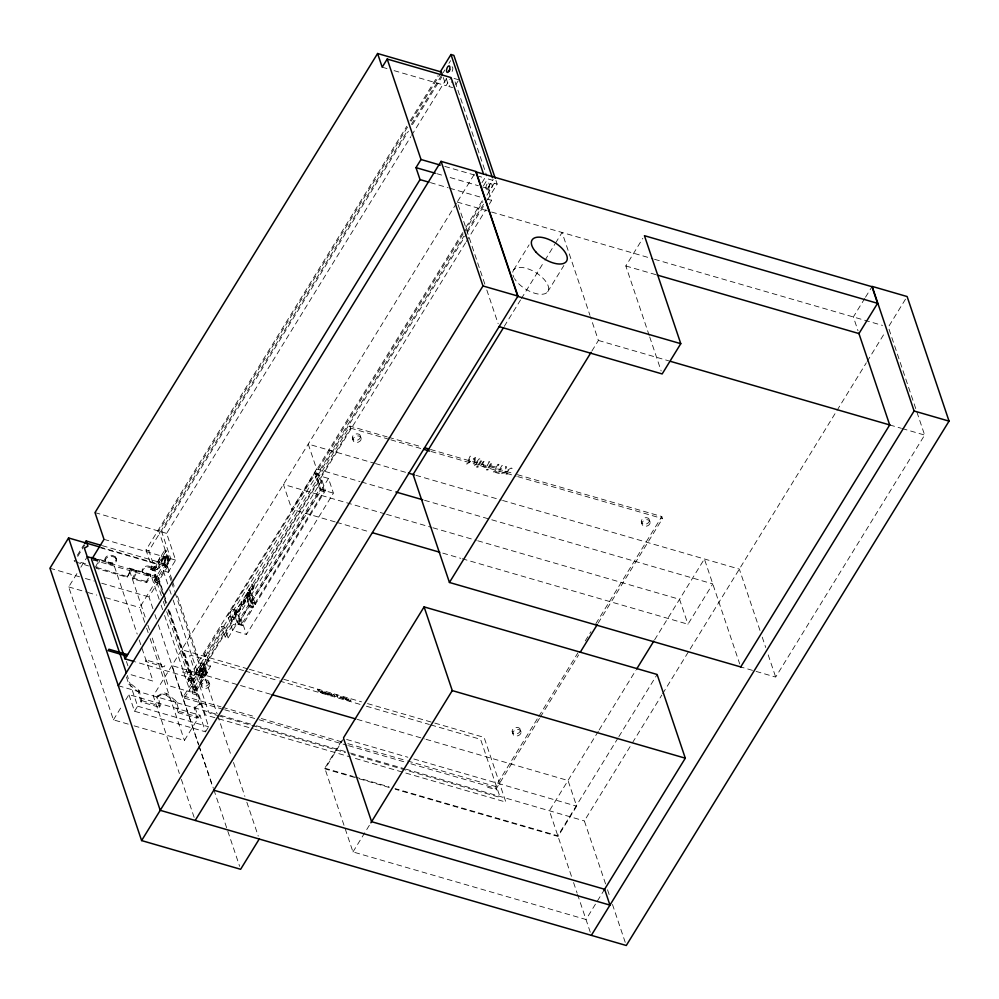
<?xml version="1.0" encoding="UTF-8"?>
<svg xmlns="http://www.w3.org/2000/svg" width="999" height="999" viewBox="0 0 999 999"><rect width="100%" height="100%" fill="white"/><g stroke="black" fill="none" stroke-linecap="round" stroke-linejoin="round"><path stroke-width="0.75" stroke-dasharray="5 3.75" d="M248.726 590.322L249.425 588.536L254.383 603.284L255.095 603.146L323.713 491.67L323.976 490.222L318.581 474.2L466.183 234.415M250.899 592.956L248.027 592.12L246.166 595.142L249.638 605.469L249.375 606.917L252.26 607.754L252.522 606.306L249.051 595.978L250.899 592.919M102.373 545.691L158.404 561.938L154.758 567.857L148.938 566.171A4.695 3.571 -18.6 0 0 142.72 568.506A4.695 3.571 -18.6 0 0 144.618 573.189L150.437 574.875L150.812 575.998L146.766 582.579L133.466 579.108L136.875 571.865L136.501 570.741L130.906 569.118L127.173 577.285L96.179 568.294L99.6 561.051L99.213 559.927L93.619 558.304M95.342 567.282L99.213 559.927M133.466 579.108L132.63 578.096L136.501 570.741M238.411 606.318L240.497 604.283L238.074 608.316L238.973 610.988L241.446 607.092L239.086 611.613A3.659 1.598 -73.8 0 1 237.924 611.238L237.712 608.403A3.659 1.598 -73.8 0 1 238.449 606.43M127.173 577.285L131.281 570.242L130.906 569.118M77.348 555.294L83.754 544.892M77.722 556.443L84.903 544.767M128.209 724.125L113.424 719.842L68.694 586.937L77.597 572.477M80.844 567.207L87.313 556.693M93.631 560.039L93.993 559.428L99.6 561.051M161.338 595.566L146.004 549.987L406.818 126.249M410.089 120.941L437.899 75.774M93.069 559.952L155.444 578.034L167.857 557.867L158.853 531.118L407.954 126.436M411.226 121.116L440.634 73.352M164.198 596.341L148.876 550.824L408.067 129.745M411.338 124.425L442.407 73.951M443.231 72.627L444.867 69.967M448.951 63.324L450.586 60.677M167.707 583.953L163.287 570.804L170.742 558.703L161.738 531.955L408.391 131.244M412.475 124.613L441.87 76.848M171.141 580.993L168.182 572.227L175.637 560.127L166.633 533.379L410.839 136.651M411.65 135.315L446.778 78.272M394.068 70.629L446.041 85.702L451.048 77.572M158.404 561.938L160.065 566.883L157.78 568.156L151.061 566.208L150.225 567.569L150.911 569.63L154.071 570.541L157.567 580.943L154.408 580.032L155.257 578.658L156.831 579.12L168.282 560.526L164.773 550.124L166.358 550.586L169.855 560.988L157.567 580.943M150.911 569.63L151.761 568.269L151.061 566.208M452.597 87.6L448.926 86.538L452.497 80.732M156.831 579.12L153.334 568.718L164.773 550.124M146.766 582.579L146.391 581.455L150.437 574.875M154.071 570.541L166.358 550.586M150.812 575.998L144.992 574.313A4.695 3.571 -18.6 0 1 143.107 569.63A4.695 3.571 -18.6 0 1 149.313 567.295L156.93 569.517L157.78 568.156M455.969 84.465L458.116 80.981M156.93 569.517L160.065 566.883M162.487 593.531L159.016 583.229L155.107 582.092L155.944 580.719L155.257 578.658M144.668 622.302L139.698 607.529L158.317 577.285L94.718 558.828M152.922 608.716L148.963 596.927L167.582 566.683L101.086 547.39M159.016 583.229L159.852 581.855L155.944 580.719M140.946 701.897L138.212 691.795L128.859 684.228L129.708 682.866L139.048 690.421L141.821 700.636L140.946 701.897L159.653 707.329L160.514 706.068L157.755 695.853L163.486 692.657L166.983 693.681L176.336 701.236L179.108 711.45L178.234 712.712L196.928 718.144L197.802 716.87L195.03 706.668L200.787 703.471L199.937 704.832L194.193 708.029L196.928 718.144M113.424 719.842L122.402 705.244M125.674 699.937L128.933 694.63L199.937 715.222L205.532 731.83L134.528 711.238L128.933 694.63M138.212 691.795L139.048 690.421M134.528 711.238L137.637 706.193L127.273 675.411M456.406 203.359L153.259 695.866L179.395 773.551M484.84 284.141L457.217 202.06L476.024 171.503M159.653 707.329L156.905 697.215L157.755 695.853M156.905 697.215L162.637 694.03L163.486 692.657M162.637 694.03L166.146 695.042L166.983 693.681M481.993 182.667L484.865 178.022L478.921 176.299M483.454 185.826L487.737 178.858L492.644 180.282L487.637 188.411L491.658 200.374L489.21 204.358M335.152 521.903L291.795 509.328L316.621 468.993L308.241 444.08L374.013 463.149M462.637 232.642L188.873 677.384L135.414 661.875M465.909 227.335L483.066 199.45M187.812 679.283L188.649 677.909L192.557 679.045L191.721 680.406L187.812 679.283L188.511 681.343L191.658 682.255L195.167 692.657L192.008 691.733L192.844 690.371L194.43 690.833L205.869 672.227L202.372 661.837L203.946 662.287L207.455 672.689L195.167 692.657M227.722 615.796L314.722 474.463L328.484 478.459L333.429 493.169L246.441 634.502L232.68 630.506L227.722 615.796L241.483 619.792L246.441 634.502M224.45 627.122L206.855 655.706L210.489 666.495L195.829 690.321L192.944 689.485L207.605 665.671L203.983 654.869L221.578 626.286L224.45 627.122L228.084 637.911L225.2 637.075L221.578 626.286M323.713 491.67L320.829 490.834L321.091 489.385L315.709 473.364L463.299 233.579M464.123 232.255L482.879 201.786M486.95 195.155L494.293 183.229L492.819 178.846M178.234 712.712L175.499 702.609L176.336 701.236M188.511 681.343L189.348 679.969L188.649 677.909M465.522 242.857L201.623 671.578L196.716 670.154L463.886 236.126M467.157 230.819L484.315 202.947M194.43 690.833L190.921 680.431L202.372 661.837M466.995 233.092L484.128 205.27M487.387 199.962L497.177 184.066L495.691 179.683M191.658 682.255L203.946 662.287M223.202 709.352L184.403 698.089L183.716 696.041L349.887 426.073L387.2 436.9M184.403 698.089L350.574 428.134L349.887 426.073M466.333 241.521L485.939 209.678M225.2 637.075L233.029 624.375L230.195 615.971A3.884 1.698 -73.8 0 1 231.181 610.689A3.884 1.698 -73.8 0 1 233.766 610.177L238.349 623.813L241.234 624.65L252.26 607.754M242.307 625.549L238.848 615.284L250.237 596.778L245.654 595.454L249.113 605.719L237.725 624.225L242.307 625.549L253.696 607.055L250.237 596.778M255.357 604.345L251.898 594.08L321.94 480.307L317.345 478.971L320.804 489.235L250.774 603.021L255.357 604.345L325.399 490.571L321.94 480.307M199.937 704.832L196.603 694.929L192.695 693.793L193.544 692.432L192.844 690.371M228.084 637.911L319.668 489.185L314.722 474.463M238.349 623.813L328.484 478.459M196.603 694.929L197.452 693.568L193.544 692.432M194.193 708.029L195.03 706.668M134.128 725.848L184.415 740.434L199.937 715.222M205.532 731.83L208.629 726.785L168.669 608.066M513.698 269.855L529.083 244.867M504.27 326.373L520.554 299.925M521.366 298.601L544.168 261.576M544.979 260.252L554.745 244.38M555.556 243.057L562.075 232.48L589.947 315.309M547.677 291.808L563.873 265.497M478.059 465.084L481.518 459.453L482.355 459.702L478.896 465.322M480.631 465.821L484.103 460.202L484.94 460.439C478.821 465.859 488.061 468.818 488.936 461.6L489.76 461.85L487.3 465.721L484.552 467.045A3.172 2.41 -18.6 0 1 482.667 466.246L482.092 465.059L481.468 466.071M487.974 467.957L491.433 462.325L492.27 462.574L488.811 468.194M649.213 335.477L625.824 265.959L642.819 238.336M604.62 889.26L586.001 919.505L352.972 851.922L324.8 768.206L341.895 740.446M343.644 738.611L325.025 768.868L357.879 778.396M591.895 351.024L598.413 340.447L590.446 316.783M352.972 851.922L371.591 821.678M487.612 787.249L496.778 789.909L495.641 786.513L537.999 717.694M538.811 716.37L577.909 652.846M585.239 640.946L590.946 631.68M595.829 623.738L661.813 516.545L515.546 474.125M539.497 718.418L496.328 788.561L409.765 763.461M540.309 717.095L578.596 654.907M598.151 623.139L662.499 518.593L661.813 516.545M598.339 731.256L549.4 810.763L571.665 876.922M599.163 729.919L635.864 670.292M654.632 639.81L704.382 558.965L739.722 663.985M864.809 298.364L853.358 316.958L858.016 330.806M865.496 297.227L872.164 286.401M462.212 558.753L687.949 624.225L712.774 583.891L424.263 500.212M618.056 737.949L557.829 835.788L395.005 788.573M618.868 736.625L657.13 674.475M426.011 739.322L568.019 780.506L576.66 806.193L558.041 836.45L395.229 789.222M605.569 883.928L584.353 820.903L631.668 744.043M632.479 742.707L661.85 695.004M662.662 693.681L836.213 411.738M837.025 410.414L866.333 362.799M867.144 361.476L885.052 332.392M905.481 299.2L888.311 327.098L924.649 435.064L775.674 677.085L740.721 666.945M235.527 611.775L236.488 611.038L235.452 614.198L234.952 612.712M319.368 689.71L318.281 690.247L317.957 689.298M319.842 689.847L318.531 690.484L320.816 692.394L318.406 690.646L318.444 691.708L317.607 689.198M248.027 592.12L251.498 602.459L255.095 603.146M331.293 693.731L330.507 694.043L331.156 695.167M96.616 567.444L127.06 576.485M132.63 578.096L146.391 581.455M249.425 595.304L247.927 595.104L248.239 592.232L247.615 595.067L246.204 595.529L247.552 595.716L247.203 598.913L247.852 595.754L249.051 595.916M458.828 79.82L453.933 78.397L486.75 175.911M382.192 67.183L388.136 68.906M444.767 166.396L477.435 175.874M494.293 183.229L497.177 184.066M488.623 183.042A3.384 1.474 -73.8 0 1 488.336 188.349A3.384 1.474 -73.8 0 1 485.939 187.412A3.384 1.474 -73.8 0 1 488.623 183.042L491.508 183.878A3.384 1.474 -73.8 0 1 491.208 189.186A3.384 1.474 -73.8 0 1 488.811 188.249A3.384 1.474 -73.8 0 1 491.508 183.878M436.788 173.664L442.732 175.387M450.149 177.547L478.371 185.727M482.729 186.988L487.637 188.411M486.638 189.498L489.522 190.322M430.419 182.617L448.239 187.787M449.725 188.224L482.392 197.69M486.763 198.963L491.658 200.374M457.217 202.06L490.097 211.601M491.595 212.038L653.046 258.866M654.532 259.29L882.479 325.412M625.824 265.959L655.706 274.625M598.413 340.447L668.743 360.851M889.697 424.937L901.348 428.309M902.197 428.559L924.649 435.064M388.686 437.325L421.528 446.853M430.482 449.45L514.06 473.688M350.574 428.134L389.385 439.385M390.871 439.822L420.716 448.476M431.168 451.511L516.246 476.173M517.732 476.61L662.499 518.593M375.512 463.586L406.905 472.689M415.871 475.299L501.398 500.099M502.572 500.437L739.335 569.105L760.251 631.231M316.621 468.993L359.977 481.568M361.476 482.005L394.355 491.545M315.709 473.364L318.581 474.2M320.804 489.235L325.399 490.571M319.668 489.185L333.429 493.169M385.065 513.898L283.416 484.415L291.795 509.328M386.563 514.335L431.406 527.335M432.904 527.772L476.248 540.347M477.747 540.771L679.557 599.313L687.949 624.225M336.651 522.34L369.53 531.88M442.782 553.121L460.726 558.329M95.005 512.599L158.853 531.118M161.738 531.955L166.633 533.379M146.004 549.987L148.876 550.824M166.458 556.118A4.92 2.148 -73.8 0 1 166.021 563.848A4.92 2.148 -73.8 0 1 162.537 562.487A4.92 2.148 -73.8 0 1 166.458 556.118L167.957 556.555A4.92 2.148 -73.8 0 1 167.532 564.285A4.92 2.148 -73.8 0 1 164.048 562.924A4.92 2.148 -73.8 0 1 167.957 556.555M104.008 539.348L167.857 557.867M170.742 558.703L175.637 560.127M161.551 556.293A3.384 1.474 -73.8 0 1 161.251 561.6A3.384 1.474 -73.8 0 1 158.853 560.676A3.384 1.474 -73.8 0 1 161.551 556.293L164.423 557.13A3.384 1.474 -73.8 0 1 164.136 562.437A3.384 1.474 -73.8 0 1 161.738 561.5A3.384 1.474 -73.8 0 1 164.423 557.13M164.323 557.479A3.022 1.324 -73.8 0 1 164.061 562.225A3.022 1.324 -73.8 0 1 161.913 561.388A3.022 1.324 -73.8 0 1 164.323 557.479L167.407 558.366A3.022 1.324 -73.8 0 1 167.133 563.111A3.022 1.324 -73.8 0 1 164.997 562.275A3.022 1.324 -73.8 0 1 167.407 558.366M168.282 560.526L169.855 560.988M162.537 563.249L165.622 564.135M159.553 562.749L162.437 563.586M100.437 547.752L157.942 564.423L159.228 568.244M251.898 594.08L247.315 592.757L250.774 603.021M246.478 594.105L251.074 595.429M163.287 570.804L168.182 572.227M246.166 595.142L249.051 595.978M151.761 568.269L153.334 568.718M251.498 602.459L254.383 603.284M91.334 557.105L113.461 563.511L137.2 634.078M131.281 570.242L136.875 571.865M249.638 605.469L252.522 606.306M249.113 605.719L253.696 607.055M85.489 563.786L74.151 560.501L74.525 561.625M75.949 562.037L88.549 565.946M233.117 609.365L236.001 610.202M238.848 615.284L234.266 613.948L237.725 624.225M49.95 568.219L79.508 576.785M85.415 578.496L94.281 581.068M101.673 583.216L148.963 596.927M239.061 623.676L241.945 624.512M233.029 624.375L235.901 625.212L233.079 616.808A3.884 1.698 -73.8 0 1 234.053 611.525A3.884 1.698 -73.8 0 1 236.638 611.013L241.234 624.65M68.694 586.937L86.451 592.082M87.924 592.519L96.803 595.092M105.669 597.664L139.698 607.529M203.983 654.869L206.855 655.706M247.914 668.905L183.641 650.262L205.407 714.934L217.37 718.406M249.413 669.33L282.305 678.87M283.791 679.308L361.526 701.847M367.507 703.583L433.279 722.664M434.777 723.089L484.103 737.399L505.869 802.085L351.898 757.429M340.659 697.177L341.858 697.527L340.959 696.453L339.91 697.926L340.734 695.903L343.306 698.913L340.572 697.377M243.581 670.591L191.146 655.381A2.098 1.011 31.6 0 0 189.76 656.156L208.466 711.7A2.098 1.011 31.6 0 0 210.714 713.523L216.708 715.259M245.08 671.028L278.047 680.581M279.545 681.018L360.439 704.482M366.433 706.218L429.358 724.475M430.856 724.912L478.796 738.81A2.098 1.011 31.6 0 1 481.043 740.634L499.75 796.191A2.098 1.011 31.6 0 1 498.364 796.952L351.548 754.37M207.605 665.671L210.489 666.495M204.046 667.832A4.92 2.148 -73.8 0 1 203.621 675.549A4.92 2.148 -73.8 0 1 200.137 674.188A4.92 2.148 -73.8 0 1 204.046 667.832L205.557 668.269A4.92 2.148 -73.8 0 1 205.12 675.986A4.92 2.148 -73.8 0 1 201.636 674.625A4.92 2.148 -73.8 0 1 205.557 668.269M199.138 668.006A3.384 1.474 -73.8 0 1 198.838 673.314A3.384 1.474 -73.8 0 1 196.441 672.377A3.384 1.474 -73.8 0 1 199.138 668.006L202.023 668.843A3.384 1.474 -73.8 0 1 201.723 674.15A3.384 1.474 -73.8 0 1 199.325 673.214A3.384 1.474 -73.8 0 1 202.023 668.843M201.91 669.18A3.022 1.324 -73.8 0 1 201.648 673.925A3.022 1.324 -73.8 0 1 199.5 673.089A3.022 1.324 -73.8 0 1 201.91 669.18L204.995 670.079A3.022 1.324 -73.8 0 1 204.733 674.824A3.022 1.324 -73.8 0 1 202.585 673.988A3.022 1.324 -73.8 0 1 204.995 670.079M205.869 672.227L207.455 672.689M270.542 694.23L171.878 665.609L198.514 744.767M357.242 719.38L424.513 738.885M200.137 674.949L203.209 675.848M197.153 674.462L200.025 675.299M201.149 677.222L202.66 677.659M189.348 679.969L190.921 680.431M346.628 739.472L407.867 757.242M413.848 758.978L576.66 806.193M183.716 696.041L221.029 706.855M222.515 707.292L255.344 716.82M261.326 718.543L341.908 741.92M347.877 743.656L406.094 760.539M407.58 760.963L495.641 786.513M224.7 709.777L257.53 719.305M259.028 719.73L347.078 745.279M348.576 745.704L408.279 763.024M118.294 685.726L219.031 714.947M220.529 715.371L254.907 725.349M256.406 725.786L349.088 752.659M350.574 753.096L404.395 768.706M405.894 769.143L584.353 820.903M218.207 715.696L345.554 752.634M218.868 718.843L253.247 728.808M254.745 729.245L350.412 756.992M141.821 700.636L160.514 706.068M179.108 711.45L197.802 716.87M137.637 706.193L208.629 726.785M324.8 768.206L353.184 776.435M354.67 776.872L389.036 786.837M359.378 778.833L389.248 787.487M331.643 694.03L332.904 695.404L331.144 694.892L330.906 694.118L331.868 693.893L333.104 695.741A1.436 0.687 31.6 0 1 332.505 695.804L331.93 695.641A1.436 0.687 31.6 0 1 331.281 695.204M166.146 695.042L175.499 702.609M345.204 699.1L347.003 699.974A1.474 0.712 31.6 0 0 347.465 699.824C342.008 699.4 350.999 697.989 344.83 698.526M321.216 692.145L323.014 693.019A1.474 0.712 31.6 0 0 323.489 692.869C318.032 692.457 327.023 691.033 320.841 691.57M244.73 599.924L243.481 600.424L242.919 602.859M762.237 637.15L765.721 647.502M768.206 654.894L775.674 677.085M649.712 336.95L661.163 370.979M649.487 520.292A4.208 3.197 -18.6 0 1 643.431 524.088A4.208 3.197 -18.6 0 1 643.194 518.469A4.208 3.197 -18.6 0 1 649.487 520.292L650.174 522.34A4.208 3.197 -18.6 0 1 644.13 526.148A4.208 3.197 -18.6 0 1 643.88 520.516A4.208 3.197 -18.6 0 1 650.174 522.34M641.258 521.603L641.945 523.663M446.166 78.334L448.926 86.538M443.281 77.497L446.041 85.702M486.813 290.01L498.151 323.726M607.542 889.797L610.002 897.114M612.474 904.445L625.299 942.556M573.576 882.579L577.097 893.069M577.522 894.317L590.359 932.467M520.379 730.032A4.208 3.197 -18.6 0 1 514.323 733.84A4.208 3.197 -18.6 0 1 514.085 728.209A4.208 3.197 -18.6 0 1 520.379 730.032L521.066 732.092A4.208 3.197 -18.6 0 1 515.022 735.888A4.208 3.197 -18.6 0 1 514.772 730.257A4.208 3.197 -18.6 0 1 521.066 732.092M512.15 731.355L512.837 733.403M360.527 436.476A4.208 3.197 -18.6 0 1 354.483 440.284A4.208 3.197 -18.6 0 1 354.233 434.652A4.208 3.197 -18.6 0 1 360.527 436.476L361.226 438.536A4.208 3.197 -18.6 0 1 355.169 442.345A4.208 3.197 -18.6 0 1 354.932 436.713A4.208 3.197 -18.6 0 1 361.226 438.536M352.297 437.799L352.997 439.86M336.925 694.767L337.787 697.314L336.588 694.68M328.209 695.142L327.872 694.155L329.52 694.892L329.945 694.03L327.023 692.519L327.872 695.054M249.238 589.485L250.574 593.443M209.078 682.529A4.208 3.197 -18.6 0 1 203.034 686.325A4.208 3.197 -18.6 0 1 202.785 680.706A4.208 3.197 -18.6 0 1 209.078 682.529L209.765 684.577A4.208 3.197 -18.6 0 1 203.721 688.386A4.208 3.197 -18.6 0 1 203.471 682.754A4.208 3.197 -18.6 0 1 209.765 684.577M167.582 566.683L172.04 579.932M172.54 581.406L175.012 588.761M177.497 596.128L217.133 713.898M217.62 715.371L231.493 756.593M233.479 762.487L244.88 796.34M246.853 802.234L258.254 836.088M171.628 582.454L174.575 591.221M175.075 592.682L201.623 671.578M169.68 589.797L171.154 594.18M173.127 600.024L196.716 670.154M200.849 683.853L201.536 685.901M158.317 577.285L166.796 602.472M164.698 597.814L166.171 602.21M168.644 609.552L195.829 690.321M164.46 599.425L165.959 603.833M167.932 609.727L191.721 680.406M163.299 601.373L164.785 605.794M166.746 611.638L192.944 689.485M154.408 580.032L155.107 582.092M192.008 691.733L192.695 693.793M159.153 599.325L150.737 574.325L128.609 567.907L145.929 619.355M161.126 605.194L162.612 609.615M164.598 615.484L190.31 691.92L168.182 685.501L151.373 635.526M142.183 570.417L142.57 571.54M154.907 614.597L156.393 619.018M158.379 624.899L198.514 744.155M199.001 745.629L213.374 788.323M213.873 789.784L239.635 866.345M199.001 746.228L212.812 787.274M147.902 625.237L150.874 634.053M146.653 628.209L148.139 632.629M150.125 638.536L184.415 740.434M116.209 558.753L116.596 559.877M139.186 639.947L153.034 681.106L130.906 674.687L129.907 671.753M181.368 779.42L194.193 817.532M104.895 559.602L105.282 560.726M126.448 661.463L127.934 665.871M126.398 676.91L128.859 684.228M512.762 272.24A20.242 9.703 31.6 0 1 538.011 274.038A20.242 9.703 31.6 0 1 543.606 294.068A20.242 9.703 31.6 0 1 514.522 278.571M513.898 277.422A20.242 9.703 31.6 0 1 513.036 275.212M452.097 66.771A3.384 1.474 -73.8 0 1 452.697 69.68A3.384 1.474 -73.8 0 1 450.936 73.052M321.341 692.195A1.474 0.712 31.6 0 1 320.991 691.658M345.317 699.15A1.474 0.712 31.6 0 1 344.98 698.613M251.723 588.286L251.835 589.497A2.223 0.974 -73.8 0 0 252.447 589.984L253.734 588.199A2.085 0.912 -73.8 0 0 253.933 586.613L253.259 585.714L252.173 587.037L252.098 584.003L251.723 588.286M323.988 692.182L324.026 692.494A1.598 0.762 31.6 0 0 324.4 693.069L326.198 693.943A1.474 0.712 31.6 0 0 326.673 693.793C320.941 692.594 330.657 693.069 324.038 692.057M475.224 457.629L474.987 463.973L479.195 458.778L480.057 459.028L474.113 466.271L474.275 458.966L466.72 464.123L470.142 456.156L470.991 456.406L468.481 462.137L475.224 457.629M252.085 588.274C253.609 591.595 253.821 582.991 252.085 588.274M336.176 696.303L334.628 696.34L333.516 694.405L335.214 696.403L335.789 695.067L336.176 696.303M327.622 693.269L329.682 694.467L327.672 693.169M245.342 600.561L245.304 601.098A2.585 1.136 -73.8 0 1 244.955 602.534C243.781 606.43 241.283 602.697 243.069 600.536C247.365 595.666 241.171 605.257 244.168 603.359A2.248 0.987 -73.8 0 0 244.693 602.409L245.342 600.561M347.989 699.1C350 703.733 352.547 698.026 349.638 700.599C346.416 698.776 352.335 699.1 347.989 699.1M237.013 611.388L235.589 614.622L235.951 617.195L234.478 612.812L236.214 610.314L237.013 611.388M343.681 697.714L344.006 699.113L343.044 697.165L344.355 697.564L343.681 697.714M321.216 691.296L323.102 692.045L321.216 691.296M324.388 692.22L326.273 692.969L324.388 692.22M345.192 698.251L347.078 699L345.192 698.251M478.196 466.87L476.648 466.958L478.196 466.87M488.111 469.755L486.55 469.842L488.111 469.755M146.241 660.039L145.392 661.413L164.086 666.832L164.935 665.459L146.241 660.039M183.516 670.853L182.68 672.227L201.373 677.647L202.223 676.273L183.516 670.853M241.171 601.947L242.32 606.855L241.171 601.947M491.895 465.459L491.508 466.096L494.792 467.045L495.179 466.421L491.895 465.459M498.076 464.26L493.394 471.865L494.28 472.115L498.963 464.51L498.076 464.26M495.879 471.703L495.417 472.452L500.237 473.838L500.686 473.101L498.726 472.527L502.959 465.671L502.06 465.409L497.839 472.277L495.879 471.703M505.919 471.153L501.036 474.075L502.06 474.375L505.993 472.028L506.281 475.599L507.292 475.886L506.93 471.453L512.15 468.344L511.126 468.044L506.868 470.591L506.555 466.72L505.519 466.421L505.919 471.153M115.896 558.154A9.378 7.13 -18.6 0 0 109.715 556.368A4.695 3.571 -18.6 0 0 105.969 562.437A9.378 7.13 -18.6 0 0 112.163 564.235A4.695 3.571 -18.6 0 0 115.896 558.154M115.522 557.03A9.378 7.13 -18.6 0 0 109.341 555.244A4.695 3.571 -18.6 0 0 105.594 561.313A9.378 7.13 -18.6 0 0 111.776 563.111A4.695 3.571 -18.6 0 0 115.522 557.03"/><path stroke-width="1.5" d="M99.6 546.965L68.569 537.962L49.95 568.219L141.608 840.571L240.622 869.292L259.24 839.035M442.37 74.763L441.446 72.028L377.597 53.509L95.005 512.599L104.008 539.348L91.583 559.515L125.025 658.865L133.928 661.45M84.565 543.581L86.164 540.983L100.899 545.254M483.366 173.589L451.048 77.572L387.2 59.053L382.192 67.183L377.597 53.509M440.347 71.791L450.974 54.52L453.858 55.357L495.204 178.222M125.025 658.865L420.03 179.608L415.996 167.632L421.004 159.503L387.2 59.053M118.294 685.726L441.071 161.363L476.024 171.503L517.957 296.091L195.18 820.454M141.608 840.571L482.992 285.964L441.071 161.363M503.459 327.697L413.099 474.488L449.438 582.467L741.258 667.095M343.519 737.799L424.1 606.893L657.13 674.475L685.302 758.191L603.908 890.421M449.438 582.467L591.083 352.347M370.879 822.839L452.272 690.596L424.1 606.893M657.205 275.062L858.953 333.566L877.572 303.321L644.442 235.702L680.781 343.681L662.162 373.938L499.138 326.648M580.232 652.26L597.34 624.462M636.688 668.968L653.808 641.133M740.721 666.945L889.697 424.937L858.828 333.229M591.333 935.351L914.097 410.989L872.164 286.401L907.117 296.541L949.05 421.128L626.286 945.491L160.227 810.314L68.569 537.962M421.004 159.503L440.309 165.11M415.996 167.632L435.302 173.239M420.03 179.608L428.933 182.193M482.992 285.964L517.957 296.091M914.097 410.989L949.05 421.128M680.781 343.681L517.757 296.403L475.836 171.816L871.977 286.713L877.572 303.321M670.242 361.288L890.234 425.087M424.513 447.714L428.983 449.013M423.713 449.338L429.682 451.073M408.404 473.126L414.373 474.862M395.854 491.97L422.764 499.775M372.527 532.742L439.797 552.26M87.313 556.693L93.232 558.404M452.272 690.596L685.302 758.191M272.028 694.667L355.744 718.943M127.647 654.645L108.953 649.225L108.104 650.599L126.798 656.018M213.798 790.209L609.952 905.106L604.62 889.26L371.591 821.678L343.644 738.611M450.974 54.52L492.32 177.385M86.164 540.983L87.9 546.141L84.353 548.114L126.249 672.614M449.4 71.141A3.384 1.474 -73.8 0 1 449.712 69.455M535.739 251.823A20.242 9.703 31.6 0 0 566.296 261.551A20.242 9.703 31.6 0 0 545.891 238.361A20.242 9.703 31.6 0 0 535.739 251.823M448.926 71.241A3.384 1.474 -73.8 0 0 449.213 65.934A3.384 1.474 -73.8 0 0 446.528 70.305A3.384 1.474 -73.8 0 0 448.926 71.241"/></g></svg>
